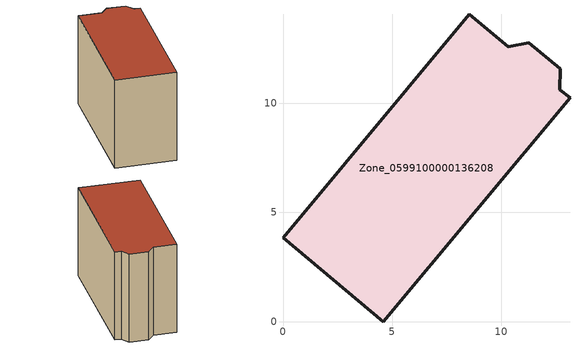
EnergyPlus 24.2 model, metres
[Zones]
Zone_0599100000136208
 floor ground (C_G): 0,3.85 8.55,14.08 10.32,12.61 11.27,12.78 12.71,11.59 12.69,10.64 13.16,10.25 4.6,0 z0
 wall outside (C_F): 4.6,0 13.16,10.25 12.69,10.64 12.71,11.59 11.27,12.78 10.32,12.61 8.55,14.08 0,3.85 4.6,0 z0:9.24
 roof outside (C_R): 8.55,14.08 0,3.85 4.6,0 13.16,10.25 12.69,10.64 12.71,11.59 11.27,12.78 10.32,12.61 z9.24
[BUILDING]
Pand.0599100000136208: North Axis=0; Terrain=City; Loads Convergence Tolerance Value=0.04; Temperature Convergence Tolerance Value=0.4; Solar Distribution=FullExterior; Maximum Number of Warmup Days=25; Minimum Number of Warmup Days=1
[Site:Location]
Rotterdam.The.Hague.AP_ZH_NLD Design_Conditions: Latitude=51.96; Longitude=4.45; Time Zone=1; Elevation=-4.5
[SITE:GROUNDTEMPERATURE:BUILDINGSURFACE]
18, 18, 18, 18, 18, 18, 18, 18, 18, 18, 18, 18
[MATERIAL] Thermal Absorptance=0.9; Solar Absorptance=0.7; Visible Absorptance=0.7
Name | Roughness | Thickness | Conductivity | Density | Specific Heat
G.TI.1946 | MediumSmooth | 0.15 | 1 | 540 | 1210
F.TI.1946 | Rough | 0.3 | 0.857143 | 1920 | 840
R.TI.1946 | MediumRough | 0.2 | 0.1 | 1500 | 1000
[CONSTRUCTION]
C_G: G.TI.1946
C_F: F.TI.1946
C_R: R.TI.1946
[ZONE]
Zone_0599100000136208: Type=1; Multiplier=1; Ceiling Height=Autocalculate; Volume=Autocalculate; Floor Area=autocalculate; Part of Total Floor Area=Yes
[ZONEINFILTRATION:DESIGNFLOWRATE]
Infil_Zone_0599100000136208: Zone or ZoneList or Space or SpaceList=Zone_0599100000136208; Schedule=AlwaysOn; Design Flow Rate Calculation Method=Flow/Area; Flow Rate per Floor Area=0.003; Constant Term Coefficient=1; Temperature Term Coefficient=0; Velocity Term Coefficient=0; Velocity Squared Term Coefficient=0
[HVACTEMPLATE:ZONE:IDEALLOADSAIRSYSTEM]
Zone_0599100000136208: Maximum Heating Supply Air Temperature=50; Minimum Cooling Supply Air Temperature=13; Maximum Heating Supply Air Humidity Ratio=0.0156; Minimum Cooling Supply Air Humidity Ratio=0.0077; Heating Limit=NoLimit; Cooling Limit=NoLimit; Dehumidification Control Type=ConstantSensibleHeatRatio; Cooling Sensible Heat Ratio=0.7; Dehumidification Setpoint=60; Humidification Control Type=None; Humidification Setpoint=30; Outdoor Air Method=None; Outdoor Air Flow Rate per Person=0.00944; Outdoor Air Flow Rate per Zone Floor Area=0; Outdoor Air Flow Rate per Zone=0; Demand Controlled Ventilation Type=None; Outdoor Air Economizer Type=NoEconomizer; Heat Recovery Type=None; Sensible Heat Recovery Effectiveness=0.7; Latent Heat Recovery Effectiveness=0.65
[ZONECONTROL:THERMOSTAT]
ThermostatControl_Zone_0599100000136208: Zone or ZoneList=Zone_0599100000136208; Control Type Schedule=DualSetpointControlType; Control 1=Thermostat_Zone_0599100000136208; Temperature Difference Between Cutout And Setpoint=0
[THERMOSTATSETPOINT:DUALSETPOINT]
Thermostat_Zone_0599100000136208: Heating Setpoint Temperature Schedule=HeatingSetpoint_Zone_0599100000136208; Cooling Setpoint Temperature Schedule=CoolingSetpoint_Zone_0599100000136208
[SCHEDULE:COMPACT]
HeatingSetpoint_Zone_0599100000136208: Through: 12/31, For: AllDays, Until: 24:00, 21
CoolingSetpoint_Zone_0599100000136208: Through: 12/31, For: AllDays, Until: 24:00, 24
DualSetpointControlType: Through: 12/31, For: AllDays, Until: 24:00, 4
AlwaysOn: Through: 12/31, For: AllDays, Until: 24:00, 1
